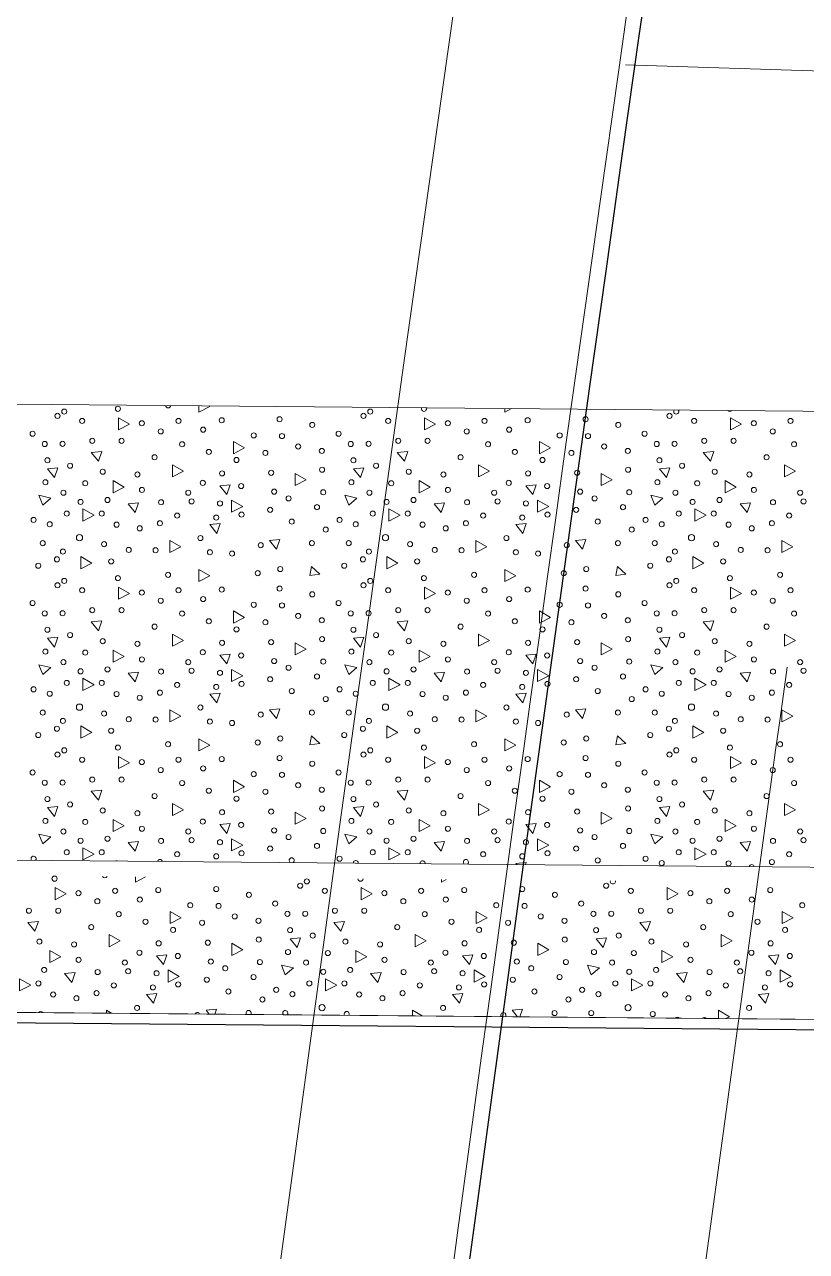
# Model space of a CAD drawing. Extents: x 2536801 to 2538856, y 7112140 to 7131569.
# Drawn here: x 2538289.5 to 2538339.6, y 7129276.6 to 7129355.2 of the extents above; entities that cross this region are included whole.
import ezdxf

# ---------------------------------------------------------------- set-up
doc = ezdxf.new("R2010")
doc.units = 0
doc.header["$LTSCALE"] = 100
doc.header["$MEASUREMENT"] = 0
for name, color, linetype, lineweight in [('D_BOC_XST', 4, 'Continuous', 13), ('D_CTB_1', 2, 'Continuous', 0), ('D_EOS_ML', 7, 'Continuous', 30), ('D_EOT_ML', 7, 'Continuous', 13), ('D_FOC_XST', 4, 'Continuous', 30), ('D_RIPRAP_1', 7, 'Continuous', 0)]:
    doc.layers.add(name, color=color, linetype=linetype, lineweight=lineweight)

msp = doc.modelspace()

# ---------------------------------------------------------------- linework, layer by layer
at = {"layer": 'D_BOC_XST', "lineweight": 0}
msp.add_line((2538281.555, 7129291.999), (2538413.882, 7129290.834), dxfattribs=at)
at = {"layer": 'D_BOC_XST', "lineweight": 0, "flags": 128}
msp.add_lwpolyline([(2538281.555, 7129291.999), (2538413.882, 7129290.834)], dxfattribs=at)
at = {"layer": 'D_CTB_1', "linetype": 'Continuous', "lineweight": 0, "ltscale": 0.025}
msp.add_line((2538357.997, 7129351.697), (2538328.012, 7129352.653), dxfattribs=at)
at = {"layer": 'D_CTB_1', "linetype": 'Continuous', "lineweight": 0, "ltscale": 0.025, "extrusion": (0, 0, -1)}
for radius, start, end in [(11516, 6.670132, 11.5299872), (11484, 1.8249254, 8.0891807), (11500, 6.7789796, 7.8867812)]:
    msp.add_arc((-2549729.581, 7127736.073), radius, start, end, dxfattribs=at)
at = {"layer": 'D_EOS_ML', "extrusion": (0, 0, -1)}
for radius, start, end in [(11515, 1.8249254, 11.5299872), (11485, 1.8249254, 10.3229376), (11597, 2.4104599, 9.790869)]:
    msp.add_arc((-2549729.581, 7127736.073), radius, start, end, dxfattribs=at)
at = {"layer": 'D_EOT_ML', "extrusion": (0, 0, -1)}
for radius, start, end in [(11527, 1.8249254, 11.5299872), (11473, 1.8249254, 10.3226488), (11587, 2.5612782, 9.6484591)]:
    msp.add_arc((-2549729.581, 7127736.073), radius, start, end, dxfattribs=at)
at = {"layer": 'D_FOC_XST'}
msp.add_line((2538280.78, 7129291.338), (2538413.876, 7129290.167), dxfattribs=at)
at = {"layer": 'D_RIPRAP_1', "color": 7, "linetype": 'Continuous', "lineweight": 0}
for p, q in [((2538307.789, 7129319.934), (2538307.897, 7129320.518)), ((2538307.897, 7129320.518), (2538308.415, 7129320.022)), ((2538327.391, 7129319.934), (2538327.499, 7129320.518)), ((2538327.499, 7129320.518), (2538328.017, 7129320.022)), ((2538308.415, 7129320.022), (2538307.789, 7129319.934)), ((2538328.017, 7129320.022), (2538327.391, 7129319.934)), ((2538307.789, 7129309.078), (2538307.897, 7129309.662)), ((2538307.897, 7129309.662), (2538308.415, 7129309.166)), ((2538327.391, 7129309.078), (2538327.499, 7129309.662)), ((2538327.499, 7129309.662), (2538328.017, 7129309.166)), ((2538308.415, 7129309.166), (2538307.789, 7129309.078)), ((2538328.017, 7129309.166), (2538327.391, 7129309.078))]:
    msp.add_line(p, q, dxfattribs=at)
at = {"layer": 'D_RIPRAP_1', "color": 7, "linetype": 'Continuous', "lineweight": 0, "flags": 128}
msp.add_lwpolyline([(2538243.087, 7129331.313, 0.416375), (2538271.828, 7129301.845), (2538407.811, 7129300.648, 0.343548), (2538436.121, 7129322.306), (2538438.029, 7129329.597)], format="xyb", close=True, dxfattribs=at)
for points in [[(2538301.325, 7129330.8), (2538301.377, 7129330.77), (2538300.665, 7129330.402), (2538300.665, 7129330.806)], [(2538320.707, 7129330.63), (2538320.267, 7129330.402), (2538320.267, 7129330.634)], [(2538321.038, 7129301.412), (2538320.981, 7129301.482), (2538321.649, 7129301.546), (2538321.601, 7129301.407)], [(2538297.253, 7129300.621), (2538296.606, 7129300.287), (2538296.606, 7129300.627)], [(2538316.526, 7129300.452), (2538316.208, 7129300.287), (2538316.208, 7129300.454)], [(2538301.333, 7129291.824), (2538301.14, 7129292.065), (2538301.808, 7129292.129), (2538301.702, 7129291.821)], [(2538321.075, 7129291.651), (2538320.742, 7129292.065), (2538321.41, 7129292.129), (2538321.244, 7129291.649)], [(2538294.75, 7129291.882), (2538294.75, 7129292.065), (2538295.072, 7129291.88)], [(2538314.352, 7129291.71), (2538314.352, 7129292.065), (2538314.978, 7129291.704)], [(2538333.954, 7129291.537), (2538333.954, 7129292.065), (2538334.666, 7129291.655), (2538334.43, 7129291.533)]]:
    msp.add_lwpolyline(points, dxfattribs=at)
for points in [[(2538295.521, 7129329.268), (2538295.521, 7129330.046), (2538296.233, 7129329.636)], [(2538315.123, 7129329.268), (2538315.123, 7129330.046), (2538315.835, 7129329.636)], [(2538334.725, 7129329.268), (2538334.725, 7129330.046), (2538335.437, 7129329.636)], [(2538302.893, 7129327.74), (2538302.893, 7129328.518), (2538303.605, 7129328.108)], [(2538322.495, 7129327.74), (2538322.495, 7129328.518), (2538323.207, 7129328.108)], [(2538293.783, 7129327.814), (2538294.451, 7129327.878), (2538294.235, 7129327.252)], [(2538313.385, 7129327.814), (2538314.053, 7129327.878), (2538313.837, 7129327.252)], [(2538332.987, 7129327.814), (2538333.655, 7129327.878), (2538333.439, 7129327.252)], [(2538290.981, 7129326.766), (2538291.649, 7129326.83), (2538291.433, 7129326.204)], [(2538298.981, 7129326.258), (2538298.981, 7129327.036), (2538299.693, 7129326.626)], [(2538310.583, 7129326.766), (2538311.251, 7129326.83), (2538311.035, 7129326.204)], [(2538318.583, 7129326.258), (2538318.583, 7129327.036), (2538319.295, 7129326.626)], [(2538330.185, 7129326.766), (2538330.853, 7129326.83), (2538330.637, 7129326.204)], [(2538338.185, 7129326.258), (2538338.185, 7129327.036), (2538338.897, 7129326.626)], [(2538295.183, 7129325.236), (2538295.183, 7129326.014), (2538295.895, 7129325.604)], [(2538306.837, 7129325.698), (2538306.837, 7129326.476), (2538307.549, 7129326.066)], [(2538314.785, 7129325.236), (2538314.785, 7129326.014), (2538315.497, 7129325.604)], [(2538326.439, 7129325.698), (2538326.439, 7129326.476), (2538327.151, 7129326.066)], [(2538334.387, 7129325.236), (2538334.387, 7129326.014), (2538335.099, 7129325.604)], [(2538302.019, 7129325.682), (2538302.687, 7129325.746), (2538302.471, 7129325.12)], [(2538321.621, 7129325.682), (2538322.289, 7129325.746), (2538322.073, 7129325.12)], [(2538290.669, 7129324.446), (2538290.431, 7129325.072), (2538291.187, 7129324.898)], [(2538296.135, 7129324.532), (2538296.803, 7129324.596), (2538296.587, 7129323.97)], [(2538302.769, 7129323.99), (2538302.769, 7129324.768), (2538303.481, 7129324.358)], [(2538310.271, 7129324.446), (2538310.033, 7129325.072), (2538310.789, 7129324.898)], [(2538315.737, 7129324.532), (2538316.405, 7129324.596), (2538316.189, 7129323.97)], [(2538322.371, 7129323.99), (2538322.371, 7129324.768), (2538323.083, 7129324.358)], [(2538329.873, 7129324.446), (2538329.635, 7129325.072), (2538330.391, 7129324.898)], [(2538335.339, 7129324.532), (2538336.007, 7129324.596), (2538335.791, 7129323.97)], [(2538293.247, 7129323.422), (2538293.247, 7129324.2), (2538293.959, 7129323.79)], [(2538312.849, 7129323.422), (2538312.849, 7129324.2), (2538313.561, 7129323.79)], [(2538332.451, 7129323.422), (2538332.451, 7129324.2), (2538333.163, 7129323.79)], [(2538301.379, 7129323.194), (2538302.047, 7129323.258), (2538301.831, 7129322.632)], [(2538320.981, 7129323.194), (2538321.649, 7129323.258), (2538321.433, 7129322.632)], [(2538298.809, 7129321.402), (2538298.809, 7129322.18), (2538299.521, 7129321.77)], [(2538305.199, 7129322.18), (2538305.867, 7129322.244), (2538305.651, 7129321.618)], [(2538318.411, 7129321.402), (2538318.411, 7129322.18), (2538319.123, 7129321.77)], [(2538324.801, 7129322.18), (2538325.469, 7129322.244), (2538325.253, 7129321.618)], [(2538338.013, 7129321.402), (2538338.013, 7129322.18), (2538338.725, 7129321.77)], [(2538293.111, 7129320.366), (2538293.111, 7129321.144), (2538293.823, 7129320.734)], [(2538312.713, 7129320.366), (2538312.713, 7129321.144), (2538313.425, 7129320.734)], [(2538332.315, 7129320.366), (2538332.315, 7129321.144), (2538333.027, 7129320.734)], [(2538300.665, 7129319.546), (2538300.665, 7129320.324), (2538301.377, 7129319.914)], [(2538320.267, 7129319.546), (2538320.267, 7129320.324), (2538320.979, 7129319.914)], [(2538295.521, 7129318.412), (2538295.521, 7129319.19), (2538296.233, 7129318.78)], [(2538315.123, 7129318.412), (2538315.123, 7129319.19), (2538315.835, 7129318.78)], [(2538334.725, 7129318.412), (2538334.725, 7129319.19), (2538335.437, 7129318.78)], [(2538302.893, 7129316.884), (2538302.893, 7129317.662), (2538303.605, 7129317.252)], [(2538322.495, 7129316.884), (2538322.495, 7129317.662), (2538323.207, 7129317.252)], [(2538293.783, 7129316.958), (2538294.451, 7129317.022), (2538294.235, 7129316.396)], [(2538313.385, 7129316.958), (2538314.053, 7129317.022), (2538313.837, 7129316.396)], [(2538332.987, 7129316.958), (2538333.655, 7129317.022), (2538333.439, 7129316.396)], [(2538290.981, 7129315.91), (2538291.649, 7129315.974), (2538291.433, 7129315.348)], [(2538298.981, 7129315.402), (2538298.981, 7129316.18), (2538299.693, 7129315.77)], [(2538310.583, 7129315.91), (2538311.251, 7129315.974), (2538311.035, 7129315.348)], [(2538318.583, 7129315.402), (2538318.583, 7129316.18), (2538319.295, 7129315.77)], [(2538330.185, 7129315.91), (2538330.853, 7129315.974), (2538330.637, 7129315.348)], [(2538338.185, 7129315.402), (2538338.185, 7129316.18), (2538338.897, 7129315.77)], [(2538295.183, 7129314.38), (2538295.183, 7129315.158), (2538295.895, 7129314.748)], [(2538306.837, 7129314.842), (2538306.837, 7129315.62), (2538307.549, 7129315.21)], [(2538314.785, 7129314.38), (2538314.785, 7129315.158), (2538315.497, 7129314.748)], [(2538326.439, 7129314.842), (2538326.439, 7129315.62), (2538327.151, 7129315.21)], [(2538334.387, 7129314.38), (2538334.387, 7129315.158), (2538335.099, 7129314.748)], [(2538290.669, 7129313.59), (2538290.431, 7129314.216), (2538291.187, 7129314.042)], [(2538302.019, 7129314.826), (2538302.687, 7129314.89), (2538302.471, 7129314.264)], [(2538310.271, 7129313.59), (2538310.033, 7129314.216), (2538310.789, 7129314.042)], [(2538321.621, 7129314.826), (2538322.289, 7129314.89), (2538322.073, 7129314.264)], [(2538329.873, 7129313.59), (2538329.635, 7129314.216), (2538330.391, 7129314.042)], [(2538293.247, 7129312.566), (2538293.247, 7129313.344), (2538293.959, 7129312.934)], [(2538296.135, 7129313.676), (2538296.803, 7129313.74), (2538296.587, 7129313.114)], [(2538302.769, 7129313.134), (2538302.769, 7129313.912), (2538303.481, 7129313.502)], [(2538312.849, 7129312.566), (2538312.849, 7129313.344), (2538313.561, 7129312.934)], [(2538315.737, 7129313.676), (2538316.405, 7129313.74), (2538316.189, 7129313.114)], [(2538322.371, 7129313.134), (2538322.371, 7129313.912), (2538323.083, 7129313.502)], [(2538332.451, 7129312.566), (2538332.451, 7129313.344), (2538333.163, 7129312.934)], [(2538335.339, 7129313.676), (2538336.007, 7129313.74), (2538335.791, 7129313.114)], [(2538301.379, 7129312.338), (2538302.047, 7129312.402), (2538301.831, 7129311.776)], [(2538320.981, 7129312.338), (2538321.649, 7129312.402), (2538321.433, 7129311.776)], [(2538298.809, 7129310.546), (2538298.809, 7129311.324), (2538299.521, 7129310.914)], [(2538305.199, 7129311.324), (2538305.867, 7129311.388), (2538305.651, 7129310.762)], [(2538318.411, 7129310.546), (2538318.411, 7129311.324), (2538319.123, 7129310.914)], [(2538324.801, 7129311.324), (2538325.469, 7129311.388), (2538325.253, 7129310.762)], [(2538338.013, 7129310.546), (2538338.013, 7129311.324), (2538338.725, 7129310.914)], [(2538293.111, 7129309.51), (2538293.111, 7129310.288), (2538293.823, 7129309.878)], [(2538312.713, 7129309.51), (2538312.713, 7129310.288), (2538313.425, 7129309.878)], [(2538332.315, 7129309.51), (2538332.315, 7129310.288), (2538333.027, 7129309.878)], [(2538300.665, 7129308.69), (2538300.665, 7129309.468), (2538301.377, 7129309.058)], [(2538320.267, 7129308.69), (2538320.267, 7129309.468), (2538320.979, 7129309.058)], [(2538295.521, 7129307.556), (2538295.521, 7129308.334), (2538296.233, 7129307.924)], [(2538315.123, 7129307.556), (2538315.123, 7129308.334), (2538315.835, 7129307.924)], [(2538334.725, 7129307.556), (2538334.725, 7129308.334), (2538335.437, 7129307.924)], [(2538302.893, 7129306.028), (2538302.893, 7129306.806), (2538303.605, 7129306.396)], [(2538322.495, 7129306.028), (2538322.495, 7129306.806), (2538323.207, 7129306.396)], [(2538293.783, 7129306.102), (2538294.451, 7129306.166), (2538294.235, 7129305.54)], [(2538313.385, 7129306.102), (2538314.053, 7129306.166), (2538313.837, 7129305.54)], [(2538332.987, 7129306.102), (2538333.655, 7129306.166), (2538333.439, 7129305.54)], [(2538290.981, 7129305.054), (2538291.649, 7129305.118), (2538291.433, 7129304.492)], [(2538298.981, 7129304.546), (2538298.981, 7129305.324), (2538299.693, 7129304.914)], [(2538306.837, 7129303.986), (2538306.837, 7129304.764), (2538307.549, 7129304.354)], [(2538310.583, 7129305.054), (2538311.251, 7129305.118), (2538311.035, 7129304.492)], [(2538318.583, 7129304.546), (2538318.583, 7129305.324), (2538319.295, 7129304.914)], [(2538326.439, 7129303.986), (2538326.439, 7129304.764), (2538327.151, 7129304.354)], [(2538330.185, 7129305.054), (2538330.853, 7129305.118), (2538330.637, 7129304.492)], [(2538338.185, 7129304.546), (2538338.185, 7129305.324), (2538338.897, 7129304.914)], [(2538295.183, 7129303.524), (2538295.183, 7129304.302), (2538295.895, 7129303.892)], [(2538302.019, 7129303.97), (2538302.687, 7129304.034), (2538302.471, 7129303.408)], [(2538314.785, 7129303.524), (2538314.785, 7129304.302), (2538315.497, 7129303.892)], [(2538321.621, 7129303.97), (2538322.289, 7129304.034), (2538322.073, 7129303.408)], [(2538334.387, 7129303.524), (2538334.387, 7129304.302), (2538335.099, 7129303.892)], [(2538290.669, 7129302.734), (2538290.431, 7129303.36), (2538291.187, 7129303.186)], [(2538310.271, 7129302.734), (2538310.033, 7129303.36), (2538310.789, 7129303.186)], [(2538329.873, 7129302.734), (2538329.635, 7129303.36), (2538330.391, 7129303.186)], [(2538293.247, 7129301.71), (2538293.247, 7129302.488), (2538293.959, 7129302.078)], [(2538296.135, 7129302.82), (2538296.803, 7129302.884), (2538296.587, 7129302.258)], [(2538302.769, 7129302.278), (2538302.769, 7129303.056), (2538303.481, 7129302.646)], [(2538312.849, 7129301.71), (2538312.849, 7129302.488), (2538313.561, 7129302.078)], [(2538315.737, 7129302.82), (2538316.405, 7129302.884), (2538316.189, 7129302.258)], [(2538322.371, 7129302.278), (2538322.371, 7129303.056), (2538323.083, 7129302.646)], [(2538332.451, 7129301.71), (2538332.451, 7129302.488), (2538333.163, 7129302.078)], [(2538335.339, 7129302.82), (2538336.007, 7129302.884), (2538335.791, 7129302.258)], [(2538291.462, 7129299.153), (2538291.462, 7129299.931), (2538292.174, 7129299.521)], [(2538311.064, 7129299.153), (2538311.064, 7129299.931), (2538311.776, 7129299.521)], [(2538330.666, 7129299.153), (2538330.666, 7129299.931), (2538331.378, 7129299.521)], [(2538298.834, 7129297.625), (2538298.834, 7129298.403), (2538299.546, 7129297.993)], [(2538318.436, 7129297.625), (2538318.436, 7129298.403), (2538319.148, 7129297.993)], [(2538338.038, 7129297.625), (2538338.038, 7129298.403), (2538338.75, 7129297.993)], [(2538289.724, 7129297.699), (2538290.392, 7129297.763), (2538290.176, 7129297.137)], [(2538309.326, 7129297.699), (2538309.994, 7129297.763), (2538309.778, 7129297.137)], [(2538328.928, 7129297.699), (2538329.596, 7129297.763), (2538329.38, 7129297.137)], [(2538294.922, 7129296.143), (2538294.922, 7129296.921), (2538295.634, 7129296.511)], [(2538314.524, 7129296.143), (2538314.524, 7129296.921), (2538315.236, 7129296.511)], [(2538334.126, 7129296.143), (2538334.126, 7129296.921), (2538334.838, 7129296.511)], [(2538302.778, 7129295.583), (2538302.778, 7129296.361), (2538303.49, 7129295.951)], [(2538306.524, 7129296.651), (2538307.192, 7129296.715), (2538306.976, 7129296.089)], [(2538322.38, 7129295.583), (2538322.38, 7129296.361), (2538323.092, 7129295.951)], [(2538326.126, 7129296.651), (2538326.794, 7129296.715), (2538326.578, 7129296.089)], [(2538291.124, 7129295.121), (2538291.124, 7129295.899), (2538291.836, 7129295.489)], [(2538297.96, 7129295.567), (2538298.628, 7129295.631), (2538298.412, 7129295.005)], [(2538310.726, 7129295.121), (2538310.726, 7129295.899), (2538311.438, 7129295.489)], [(2538317.562, 7129295.567), (2538318.23, 7129295.631), (2538318.014, 7129295.005)], [(2538330.328, 7129295.121), (2538330.328, 7129295.899), (2538331.04, 7129295.489)], [(2538337.164, 7129295.567), (2538337.832, 7129295.631), (2538337.616, 7129295.005)], [(2538292.076, 7129294.417), (2538292.744, 7129294.481), (2538292.528, 7129293.855)], [(2538298.71, 7129293.875), (2538298.71, 7129294.653), (2538299.422, 7129294.243)], [(2538306.212, 7129294.331), (2538305.974, 7129294.957), (2538306.73, 7129294.783)], [(2538311.678, 7129294.417), (2538312.346, 7129294.481), (2538312.13, 7129293.855)], [(2538318.312, 7129293.875), (2538318.312, 7129294.653), (2538319.024, 7129294.243)], [(2538325.814, 7129294.331), (2538325.576, 7129294.957), (2538326.332, 7129294.783)], [(2538331.28, 7129294.417), (2538331.948, 7129294.481), (2538331.732, 7129293.855)], [(2538337.914, 7129293.875), (2538337.914, 7129294.653), (2538338.626, 7129294.243)], [(2538289.188, 7129293.307), (2538289.188, 7129294.085), (2538289.9, 7129293.675)], [(2538308.79, 7129293.307), (2538308.79, 7129294.085), (2538309.502, 7129293.675)], [(2538328.392, 7129293.307), (2538328.392, 7129294.085), (2538329.104, 7129293.675)], [(2538297.32, 7129293.079), (2538297.988, 7129293.143), (2538297.772, 7129292.517)], [(2538316.922, 7129293.079), (2538317.59, 7129293.143), (2538317.374, 7129292.517)], [(2538336.524, 7129293.079), (2538337.192, 7129293.143), (2538336.976, 7129292.517)]]:
    msp.add_lwpolyline(points, close=True, dxfattribs=at)
at = {"layer": 'D_RIPRAP_1', "color": 7, "linetype": 'Continuous', "lineweight": 0}
for centre, radius in [((2538295.487, 7129330.618), 0.163), ((2538291.619, 7129330.164), 0.163), ((2538292.049, 7129330.44), 0.163), ((2538293.199, 7129329.84), 0.163), ((2538297.019, 7129329.69), 0.163), ((2538299.371, 7129329.84), 0.163), ((2538302.135, 7129329.884), 0.163), ((2538305.847, 7129329.948), 0.163), ((2538311.221, 7129330.164), 0.163), ((2538311.651, 7129330.44), 0.163), ((2538312.801, 7129329.84), 0.163), ((2538316.621, 7129329.69), 0.163), ((2538318.973, 7129329.84), 0.163), ((2538321.737, 7129329.884), 0.163), ((2538325.449, 7129329.948), 0.163), ((2538330.823, 7129330.164), 0.163), ((2538332.403, 7129329.84), 0.163), ((2538336.223, 7129329.69), 0.163), ((2538338.575, 7129329.84), 0.163), ((2538290.021, 7129329.02), 0.163), ((2538298.229, 7129329.172), 0.163), ((2538300.949, 7129329.28), 0.163), ((2538304.185, 7129328.912), 0.163), ((2538307.939, 7129329.582), 0.163), ((2538309.623, 7129329.02), 0.163), ((2538317.831, 7129329.172), 0.163), ((2538320.551, 7129329.28), 0.163), ((2538323.787, 7129328.912), 0.163), ((2538327.541, 7129329.582), 0.163), ((2538329.225, 7129329.02), 0.163), ((2538337.433, 7129329.172), 0.163), ((2538290.799, 7129328.362), 0.163), ((2538291.947, 7129328.372), 0.163), ((2538293.847, 7129328.566), 0.163), ((2538295.725, 7129328.566), 0.163), ((2538299.601, 7129328.344), 0.163), ((2538305.999, 7129328.87), 0.163), ((2538307.033, 7129328.2), 0.163), ((2538310.401, 7129328.362), 0.163), ((2538311.549, 7129328.372), 0.163), ((2538313.449, 7129328.566), 0.163), ((2538315.327, 7129328.566), 0.163), ((2538319.203, 7129328.344), 0.163), ((2538325.601, 7129328.87), 0.163), ((2538326.635, 7129328.2), 0.163), ((2538330.003, 7129328.362), 0.163), ((2538331.151, 7129328.372), 0.163), ((2538333.051, 7129328.566), 0.163), ((2538334.929, 7129328.566), 0.163), ((2538338.805, 7129328.344), 0.163), ((2538297.839, 7129327.51), 0.163), ((2538301.313, 7129327.854), 0.163), ((2538303.083, 7129327.336), 0.163), ((2538304.939, 7129327.79), 0.163), ((2538308.553, 7129327.918), 0.163), ((2538317.441, 7129327.51), 0.163), ((2538320.915, 7129327.854), 0.163), ((2538322.685, 7129327.336), 0.163), ((2538324.541, 7129327.79), 0.163), ((2538328.155, 7129327.918), 0.163), ((2538337.043, 7129327.51), 0.163), ((2538290.971, 7129327.316), 0.163), ((2538292.423, 7129326.97), 0.163), ((2538294.515, 7129326.582), 0.163), ((2538308.565, 7129326.71), 0.163), ((2538310.573, 7129327.316), 0.163), ((2538312.025, 7129326.97), 0.163), ((2538314.117, 7129326.582), 0.163), ((2538328.167, 7129326.71), 0.163), ((2538330.175, 7129327.316), 0.163), ((2538331.627, 7129326.97), 0.163), ((2538333.719, 7129326.582), 0.163), ((2538290.841, 7129325.912), 0.163), ((2538293.393, 7129325.848), 0.163), ((2538296.739, 7129326.408), 0.163), ((2538300.925, 7129325.87), 0.163), ((2538302.157, 7129326.474), 0.163), ((2538305.307, 7129326.516), 0.163), ((2538310.443, 7129325.912), 0.163), ((2538312.995, 7129325.848), 0.163), ((2538316.341, 7129326.408), 0.163), ((2538320.527, 7129325.87), 0.163), ((2538321.759, 7129326.474), 0.163), ((2538324.909, 7129326.516), 0.163), ((2538330.045, 7129325.912), 0.163), ((2538332.597, 7129325.848), 0.163), ((2538335.943, 7129326.408), 0.163), ((2538291.997, 7129325.236), 0.163), ((2538297.025, 7129325.414), 0.163), ((2538299.991, 7129325.236), 0.163), ((2538303.385, 7129325.662), 0.163), ((2538305.499, 7129325.306), 0.163), ((2538308.643, 7129325.27), 0.163), ((2538311.599, 7129325.236), 0.163), ((2538316.627, 7129325.414), 0.163), ((2538319.593, 7129325.236), 0.163), ((2538322.987, 7129325.662), 0.163), ((2538325.101, 7129325.306), 0.163), ((2538328.245, 7129325.27), 0.163), ((2538331.201, 7129325.236), 0.163), ((2538336.229, 7129325.414), 0.163), ((2538339.195, 7129325.236), 0.163), ((2538293.097, 7129324.648), 0.163), ((2538294.821, 7129324.772), 0.163), ((2538298.249, 7129324.63), 0.163), ((2538300.205, 7129324.684), 0.163), ((2538302.027, 7129324.552), 0.163), ((2538306.421, 7129324.878), 0.163), ((2538308.241, 7129324.314), 0.163), ((2538312.699, 7129324.648), 0.163), ((2538314.423, 7129324.772), 0.163), ((2538317.851, 7129324.63), 0.163), ((2538319.807, 7129324.684), 0.163), ((2538321.629, 7129324.552), 0.163), ((2538326.023, 7129324.878), 0.163), ((2538327.843, 7129324.314), 0.163), ((2538332.301, 7129324.648), 0.163), ((2538334.025, 7129324.772), 0.163), ((2538337.453, 7129324.63), 0.163), ((2538339.409, 7129324.684), 0.163), ((2538290.085, 7129323.494), 0.163), ((2538292.207, 7129323.904), 0.163), ((2538294.451, 7129323.904), 0.163), ((2538299.285, 7129323.776), 0.163), ((2538301.791, 7129323.646), 0.163), ((2538303.407, 7129323.84), 0.163), ((2538305.241, 7129324.142), 0.163), ((2538309.687, 7129323.494), 0.163), ((2538311.809, 7129323.904), 0.163), ((2538314.053, 7129323.904), 0.163), ((2538318.887, 7129323.776), 0.163), ((2538321.393, 7129323.646), 0.163), ((2538323.009, 7129323.84), 0.163), ((2538324.843, 7129324.142), 0.163), ((2538329.289, 7129323.494), 0.163), ((2538331.411, 7129323.904), 0.163), ((2538333.655, 7129323.904), 0.163), ((2538338.489, 7129323.776), 0.163), ((2538291.121, 7129323.214), 0.163), ((2538295.401, 7129323.192), 0.163), ((2538296.889, 7129322.956), 0.163), ((2538298.179, 7129323.28), 0.163), ((2538306.623, 7129323.386), 0.163), ((2538308.803, 7129322.872), 0.163), ((2538310.723, 7129323.214), 0.163), ((2538315.003, 7129323.192), 0.163), ((2538316.491, 7129322.956), 0.163), ((2538317.781, 7129323.28), 0.163), ((2538326.225, 7129323.386), 0.163), ((2538328.405, 7129322.872), 0.163), ((2538330.325, 7129323.214), 0.163), ((2538334.605, 7129323.192), 0.163), ((2538336.093, 7129322.956), 0.163), ((2538337.383, 7129323.28), 0.163), ((2538290.669, 7129322.006), 0.163), ((2538293.027, 7129322.352), 0.199), ((2538294.603, 7129321.942), 0.163), ((2538300.775, 7129322.33), 0.163), ((2538304.637, 7129321.876), 0.163), ((2538307.917, 7129322.006), 0.163), ((2538310.271, 7129322.006), 0.163), ((2538312.629, 7129322.352), 0.199), ((2538314.205, 7129321.942), 0.163), ((2538320.377, 7129322.33), 0.163), ((2538324.239, 7129321.876), 0.163), ((2538327.519, 7129322.006), 0.163), ((2538329.873, 7129322.006), 0.163), ((2538332.231, 7129322.352), 0.199), ((2538333.807, 7129321.942), 0.163), ((2538291.969, 7129321.466), 0.163), ((2538296.179, 7129321.574), 0.163), ((2538297.905, 7129321.552), 0.163), ((2538301.379, 7129321.424), 0.163), ((2538302.803, 7129321.336), 0.163), ((2538311.571, 7129321.466), 0.163), ((2538315.781, 7129321.574), 0.163), ((2538317.507, 7129321.552), 0.163), ((2538320.981, 7129321.424), 0.163), ((2538322.405, 7129321.336), 0.163), ((2538331.173, 7129321.466), 0.163), ((2538335.383, 7129321.574), 0.163), ((2538337.109, 7129321.552), 0.163), ((2538290.387, 7129320.56), 0.163), ((2538291.581, 7129320.97), 0.163), ((2538295.055, 7129320.84), 0.163), ((2538305.889, 7129320.344), 0.163), ((2538309.989, 7129320.56), 0.163), ((2538311.183, 7129320.97), 0.163), ((2538314.657, 7129320.84), 0.163), ((2538325.491, 7129320.344), 0.163), ((2538329.591, 7129320.56), 0.163), ((2538330.785, 7129320.97), 0.163), ((2538334.259, 7129320.84), 0.163), ((2538292.049, 7129319.584), 0.163), ((2538295.487, 7129319.762), 0.163), ((2538298.703, 7129319.976), 0.163), ((2538304.443, 7129320.084), 0.163), ((2538311.651, 7129319.584), 0.163), ((2538315.089, 7129319.762), 0.163), ((2538318.305, 7129319.976), 0.163), ((2538324.045, 7129320.084), 0.163), ((2538331.253, 7129319.584), 0.163), ((2538334.691, 7129319.762), 0.163), ((2538337.907, 7129319.976), 0.163), ((2538291.619, 7129319.308), 0.163), ((2538293.199, 7129318.984), 0.163), ((2538297.019, 7129318.834), 0.163), ((2538299.371, 7129318.984), 0.163), ((2538302.135, 7129319.028), 0.163), ((2538305.847, 7129319.092), 0.163), ((2538307.939, 7129318.726), 0.163), ((2538311.221, 7129319.308), 0.163), ((2538312.801, 7129318.984), 0.163), ((2538316.621, 7129318.834), 0.163), ((2538318.973, 7129318.984), 0.163), ((2538321.737, 7129319.028), 0.163), ((2538325.449, 7129319.092), 0.163), ((2538327.541, 7129318.726), 0.163), ((2538330.823, 7129319.308), 0.163), ((2538332.403, 7129318.984), 0.163), ((2538336.223, 7129318.834), 0.163), ((2538338.575, 7129318.984), 0.163), ((2538290.021, 7129318.164), 0.163), ((2538298.229, 7129318.316), 0.163), ((2538300.949, 7129318.424), 0.163), ((2538304.185, 7129318.056), 0.163), ((2538305.999, 7129318.014), 0.163), ((2538309.623, 7129318.164), 0.163), ((2538317.831, 7129318.316), 0.163), ((2538320.551, 7129318.424), 0.163), ((2538323.787, 7129318.056), 0.163), ((2538325.601, 7129318.014), 0.163), ((2538329.225, 7129318.164), 0.163), ((2538337.433, 7129318.316), 0.163), ((2538290.799, 7129317.506), 0.163), ((2538291.947, 7129317.516), 0.163), ((2538293.847, 7129317.71), 0.163), ((2538295.725, 7129317.71), 0.163), ((2538299.601, 7129317.488), 0.163), ((2538307.033, 7129317.344), 0.163), ((2538310.401, 7129317.506), 0.163), ((2538311.549, 7129317.516), 0.163), ((2538313.449, 7129317.71), 0.163), ((2538315.327, 7129317.71), 0.163), ((2538319.203, 7129317.488), 0.163), ((2538326.635, 7129317.344), 0.163), ((2538330.003, 7129317.506), 0.163), ((2538331.151, 7129317.516), 0.163), ((2538333.051, 7129317.71), 0.163), ((2538334.929, 7129317.71), 0.163), ((2538338.805, 7129317.488), 0.163), ((2538290.971, 7129316.46), 0.163), ((2538297.839, 7129316.654), 0.163), ((2538301.313, 7129316.998), 0.163), ((2538303.083, 7129316.48), 0.163), ((2538304.939, 7129316.934), 0.163), ((2538308.553, 7129317.062), 0.163), ((2538310.573, 7129316.46), 0.163), ((2538317.441, 7129316.654), 0.163), ((2538320.915, 7129316.998), 0.163), ((2538322.685, 7129316.48), 0.163), ((2538324.541, 7129316.934), 0.163), ((2538328.155, 7129317.062), 0.163), ((2538330.175, 7129316.46), 0.163), ((2538337.043, 7129316.654), 0.163), ((2538292.423, 7129316.114), 0.163), ((2538294.515, 7129315.726), 0.163), ((2538296.739, 7129315.552), 0.163), ((2538302.157, 7129315.618), 0.163), ((2538305.307, 7129315.66), 0.163), ((2538308.565, 7129315.854), 0.163), ((2538312.025, 7129316.114), 0.163), ((2538314.117, 7129315.726), 0.163), ((2538316.341, 7129315.552), 0.163), ((2538321.759, 7129315.618), 0.163), ((2538324.909, 7129315.66), 0.163), ((2538328.167, 7129315.854), 0.163), ((2538331.627, 7129316.114), 0.163), ((2538333.719, 7129315.726), 0.163), ((2538335.943, 7129315.552), 0.163), ((2538290.841, 7129315.056), 0.163), ((2538293.393, 7129314.992), 0.163), ((2538300.925, 7129315.014), 0.163), ((2538303.385, 7129314.806), 0.163), ((2538310.443, 7129315.056), 0.163), ((2538312.995, 7129314.992), 0.163), ((2538320.527, 7129315.014), 0.163), ((2538322.987, 7129314.806), 0.163), ((2538330.045, 7129315.056), 0.163), ((2538332.597, 7129314.992), 0.163), ((2538291.997, 7129314.38), 0.163), ((2538297.025, 7129314.558), 0.163), ((2538299.991, 7129314.38), 0.163), ((2538305.499, 7129314.45), 0.163), ((2538306.421, 7129314.022), 0.163), ((2538308.643, 7129314.414), 0.163), ((2538311.599, 7129314.38), 0.163), ((2538316.627, 7129314.558), 0.163), ((2538319.593, 7129314.38), 0.163), ((2538325.101, 7129314.45), 0.163), ((2538326.023, 7129314.022), 0.163), ((2538328.245, 7129314.414), 0.163), ((2538331.201, 7129314.38), 0.163), ((2538336.229, 7129314.558), 0.163), ((2538339.195, 7129314.38), 0.163), ((2538293.097, 7129313.792), 0.163), ((2538294.821, 7129313.916), 0.163), ((2538298.249, 7129313.774), 0.163), ((2538300.205, 7129313.828), 0.163), ((2538302.027, 7129313.696), 0.163), ((2538305.241, 7129313.286), 0.163), ((2538308.241, 7129313.458), 0.163), ((2538312.699, 7129313.792), 0.163), ((2538314.423, 7129313.916), 0.163), ((2538317.851, 7129313.774), 0.163), ((2538319.807, 7129313.828), 0.163), ((2538321.629, 7129313.696), 0.163), ((2538324.843, 7129313.286), 0.163), ((2538327.843, 7129313.458), 0.163), ((2538332.301, 7129313.792), 0.163), ((2538334.025, 7129313.916), 0.163), ((2538337.453, 7129313.774), 0.163), ((2538339.409, 7129313.828), 0.163), ((2538290.085, 7129312.638), 0.163), ((2538292.207, 7129313.048), 0.163), ((2538294.451, 7129313.048), 0.163), ((2538298.179, 7129312.424), 0.163), ((2538299.285, 7129312.92), 0.163), ((2538301.791, 7129312.79), 0.163), ((2538303.407, 7129312.984), 0.163), ((2538306.623, 7129312.53), 0.163), ((2538309.687, 7129312.638), 0.163), ((2538311.809, 7129313.048), 0.163), ((2538314.053, 7129313.048), 0.163), ((2538317.781, 7129312.424), 0.163), ((2538318.887, 7129312.92), 0.163), ((2538321.393, 7129312.79), 0.163), ((2538323.009, 7129312.984), 0.163), ((2538326.225, 7129312.53), 0.163), ((2538329.289, 7129312.638), 0.163), ((2538331.411, 7129313.048), 0.163), ((2538333.655, 7129313.048), 0.163), ((2538337.383, 7129312.424), 0.163), ((2538338.489, 7129312.92), 0.163), ((2538291.121, 7129312.358), 0.163), ((2538295.401, 7129312.336), 0.163), ((2538296.889, 7129312.1), 0.163), ((2538308.803, 7129312.016), 0.163), ((2538310.723, 7129312.358), 0.163), ((2538315.003, 7129312.336), 0.163), ((2538316.491, 7129312.1), 0.163), ((2538328.405, 7129312.016), 0.163), ((2538330.325, 7129312.358), 0.163), ((2538334.605, 7129312.336), 0.163), ((2538336.093, 7129312.1), 0.163), ((2538290.669, 7129311.15), 0.163), ((2538293.027, 7129311.496), 0.199), ((2538294.603, 7129311.086), 0.163), ((2538300.775, 7129311.474), 0.163), ((2538304.637, 7129311.02), 0.163), ((2538307.917, 7129311.15), 0.163), ((2538310.271, 7129311.15), 0.163), ((2538312.629, 7129311.496), 0.199), ((2538314.205, 7129311.086), 0.163), ((2538320.377, 7129311.474), 0.163), ((2538324.239, 7129311.02), 0.163), ((2538327.519, 7129311.15), 0.163), ((2538329.873, 7129311.15), 0.163), ((2538332.231, 7129311.496), 0.199), ((2538333.807, 7129311.086), 0.163), ((2538291.581, 7129310.114), 0.163), ((2538291.969, 7129310.61), 0.163), ((2538296.179, 7129310.718), 0.163), ((2538297.905, 7129310.696), 0.163), ((2538301.379, 7129310.568), 0.163), ((2538302.803, 7129310.48), 0.163), ((2538311.183, 7129310.114), 0.163), ((2538311.571, 7129310.61), 0.163), ((2538315.781, 7129310.718), 0.163), ((2538317.507, 7129310.696), 0.163), ((2538320.981, 7129310.568), 0.163), ((2538322.405, 7129310.48), 0.163), ((2538330.785, 7129310.114), 0.163), ((2538331.173, 7129310.61), 0.163), ((2538335.383, 7129310.718), 0.163), ((2538337.109, 7129310.696), 0.163), ((2538290.387, 7129309.704), 0.163), ((2538295.055, 7129309.984), 0.163), ((2538305.889, 7129309.488), 0.163), ((2538309.989, 7129309.704), 0.163), ((2538314.657, 7129309.984), 0.163), ((2538325.491, 7129309.488), 0.163), ((2538329.591, 7129309.704), 0.163), ((2538334.259, 7129309.984), 0.163), ((2538291.619, 7129308.452), 0.163), ((2538292.049, 7129308.728), 0.163), ((2538295.487, 7129308.906), 0.163), ((2538298.703, 7129309.12), 0.163), ((2538304.443, 7129309.228), 0.163), ((2538311.221, 7129308.452), 0.163), ((2538311.651, 7129308.728), 0.163), ((2538315.089, 7129308.906), 0.163), ((2538318.305, 7129309.12), 0.163), ((2538324.045, 7129309.228), 0.163), ((2538330.823, 7129308.452), 0.163), ((2538331.253, 7129308.728), 0.163), ((2538334.691, 7129308.906), 0.163), ((2538337.907, 7129309.12), 0.163), ((2538293.199, 7129308.128), 0.163), ((2538297.019, 7129307.978), 0.163), ((2538299.371, 7129308.128), 0.163), ((2538302.135, 7129308.172), 0.163), ((2538305.847, 7129308.236), 0.163), ((2538307.939, 7129307.87), 0.163), ((2538312.801, 7129308.128), 0.163), ((2538316.621, 7129307.978), 0.163), ((2538318.973, 7129308.128), 0.163), ((2538321.737, 7129308.172), 0.163), ((2538325.449, 7129308.236), 0.163), ((2538327.541, 7129307.87), 0.163), ((2538332.403, 7129308.128), 0.163), ((2538336.223, 7129307.978), 0.163), ((2538338.575, 7129308.128), 0.163), ((2538290.021, 7129307.308), 0.163), ((2538298.229, 7129307.46), 0.163), ((2538300.949, 7129307.568), 0.163), ((2538304.185, 7129307.2), 0.163), ((2538305.999, 7129307.158), 0.163), ((2538309.623, 7129307.308), 0.163), ((2538317.831, 7129307.46), 0.163), ((2538320.551, 7129307.568), 0.163), ((2538323.787, 7129307.2), 0.163), ((2538325.601, 7129307.158), 0.163), ((2538329.225, 7129307.308), 0.163), ((2538337.433, 7129307.46), 0.163), ((2538290.799, 7129306.65), 0.163), ((2538291.947, 7129306.66), 0.163), ((2538293.847, 7129306.854), 0.163), ((2538295.725, 7129306.854), 0.163), ((2538299.601, 7129306.632), 0.163), ((2538301.313, 7129306.142), 0.163), ((2538307.033, 7129306.488), 0.163), ((2538308.553, 7129306.206), 0.163), ((2538310.401, 7129306.65), 0.163), ((2538311.549, 7129306.66), 0.163), ((2538313.449, 7129306.854), 0.163), ((2538315.327, 7129306.854), 0.163), ((2538319.203, 7129306.632), 0.163), ((2538320.915, 7129306.142), 0.163), ((2538326.635, 7129306.488), 0.163), ((2538328.155, 7129306.206), 0.163), ((2538330.003, 7129306.65), 0.163), ((2538331.151, 7129306.66), 0.163), ((2538333.051, 7129306.854), 0.163), ((2538334.929, 7129306.854), 0.163), ((2538338.805, 7129306.632), 0.163), ((2538290.971, 7129305.604), 0.163), ((2538297.839, 7129305.798), 0.163), ((2538303.083, 7129305.624), 0.163), ((2538304.939, 7129306.078), 0.163), ((2538310.573, 7129305.604), 0.163), ((2538317.441, 7129305.798), 0.163), ((2538322.685, 7129305.624), 0.163), ((2538324.541, 7129306.078), 0.163), ((2538330.175, 7129305.604), 0.163), ((2538337.043, 7129305.798), 0.163), ((2538292.423, 7129305.258), 0.163), ((2538294.515, 7129304.87), 0.163), ((2538296.739, 7129304.696), 0.163), ((2538302.157, 7129304.762), 0.163), ((2538305.307, 7129304.804), 0.163), ((2538308.565, 7129304.998), 0.163), ((2538312.025, 7129305.258), 0.163), ((2538314.117, 7129304.87), 0.163), ((2538316.341, 7129304.696), 0.163), ((2538321.759, 7129304.762), 0.163), ((2538324.909, 7129304.804), 0.163), ((2538328.167, 7129304.998), 0.163), ((2538331.627, 7129305.258), 0.163), ((2538333.719, 7129304.87), 0.163), ((2538335.943, 7129304.696), 0.163), ((2538290.841, 7129304.2), 0.163), ((2538293.393, 7129304.136), 0.163), ((2538300.925, 7129304.158), 0.163), ((2538303.385, 7129303.95), 0.163), ((2538310.443, 7129304.2), 0.163), ((2538312.995, 7129304.136), 0.163), ((2538320.527, 7129304.158), 0.163), ((2538322.987, 7129303.95), 0.163), ((2538330.045, 7129304.2), 0.163), ((2538332.597, 7129304.136), 0.163), ((2538291.997, 7129303.524), 0.163), ((2538294.821, 7129303.06), 0.163), ((2538297.025, 7129303.702), 0.163), ((2538299.991, 7129303.524), 0.163), ((2538300.205, 7129302.972), 0.163), ((2538305.499, 7129303.594), 0.163), ((2538306.421, 7129303.166), 0.163), ((2538308.643, 7129303.558), 0.163), ((2538311.599, 7129303.524), 0.163), ((2538314.423, 7129303.06), 0.163), ((2538316.627, 7129303.702), 0.163), ((2538319.593, 7129303.524), 0.163), ((2538319.807, 7129302.972), 0.163), ((2538325.101, 7129303.594), 0.163), ((2538326.023, 7129303.166), 0.163), ((2538328.245, 7129303.558), 0.163), ((2538331.201, 7129303.524), 0.163), ((2538334.025, 7129303.06), 0.163), ((2538336.229, 7129303.702), 0.163), ((2538339.195, 7129303.524), 0.163), ((2538339.409, 7129302.972), 0.163), ((2538292.207, 7129302.192), 0.163), ((2538293.097, 7129302.936), 0.163), ((2538294.451, 7129302.192), 0.163), ((2538298.249, 7129302.918), 0.163), ((2538302.027, 7129302.84), 0.163), ((2538305.241, 7129302.43), 0.163), ((2538308.241, 7129302.602), 0.163), ((2538311.809, 7129302.192), 0.163), ((2538312.699, 7129302.936), 0.163), ((2538314.053, 7129302.192), 0.163), ((2538317.851, 7129302.918), 0.163), ((2538321.629, 7129302.84), 0.163), ((2538324.843, 7129302.43), 0.163), ((2538327.843, 7129302.602), 0.163), ((2538331.411, 7129302.192), 0.163), ((2538332.301, 7129302.936), 0.163), ((2538333.655, 7129302.192), 0.163), ((2538337.453, 7129302.918), 0.163), ((2538299.285, 7129302.064), 0.163), ((2538301.791, 7129301.934), 0.163), ((2538303.407, 7129302.128), 0.163), ((2538309.687, 7129301.782), 0.163), ((2538318.887, 7129302.064), 0.163), ((2538321.393, 7129301.934), 0.163), ((2538323.009, 7129302.128), 0.163), ((2538326.225, 7129301.674), 0.163), ((2538329.289, 7129301.782), 0.163), ((2538330.325, 7129301.502), 0.163), ((2538334.605, 7129301.48), 0.163), ((2538337.383, 7129301.568), 0.163), ((2538338.489, 7129302.064), 0.163), ((2538291.428, 7129300.503), 0.163), ((2538301.788, 7129299.833), 0.163), ((2538307.162, 7129300.049), 0.163), ((2538307.592, 7129300.325), 0.163), ((2538321.39, 7129299.833), 0.163), ((2538326.764, 7129300.049), 0.163), ((2538292.96, 7129299.575), 0.163), ((2538294.17, 7129299.057), 0.163), ((2538295.312, 7129299.725), 0.163), ((2538296.89, 7129299.165), 0.163), ((2538298.076, 7129299.769), 0.163), ((2538303.88, 7129299.467), 0.163), ((2538308.742, 7129299.725), 0.163), ((2538312.562, 7129299.575), 0.163), ((2538313.772, 7129299.057), 0.163), ((2538314.914, 7129299.725), 0.163), ((2538316.492, 7129299.165), 0.163), ((2538317.678, 7129299.769), 0.163), ((2538323.482, 7129299.467), 0.163), ((2538328.344, 7129299.725), 0.163), ((2538332.164, 7129299.575), 0.163), ((2538333.374, 7129299.057), 0.163), ((2538334.516, 7129299.725), 0.163), ((2538336.094, 7129299.165), 0.163), ((2538337.28, 7129299.769), 0.163), ((2538289.788, 7129298.451), 0.163), ((2538291.666, 7129298.451), 0.163), ((2538295.542, 7129298.229), 0.163), ((2538300.126, 7129298.797), 0.163), ((2538301.94, 7129298.755), 0.163), ((2538305.564, 7129298.905), 0.163), ((2538306.342, 7129298.247), 0.163), ((2538307.49, 7129298.257), 0.163), ((2538309.39, 7129298.451), 0.163), ((2538311.268, 7129298.451), 0.163), ((2538315.144, 7129298.229), 0.163), ((2538319.728, 7129298.797), 0.163), ((2538321.542, 7129298.755), 0.163), ((2538325.166, 7129298.905), 0.163), ((2538325.944, 7129298.247), 0.163), ((2538327.092, 7129298.257), 0.163), ((2538328.992, 7129298.451), 0.163), ((2538330.87, 7129298.451), 0.163), ((2538334.746, 7129298.229), 0.163), ((2538339.33, 7129298.797), 0.163), ((2538297.254, 7129297.739), 0.163), ((2538300.88, 7129297.675), 0.163), ((2538302.974, 7129298.085), 0.163), ((2538304.494, 7129297.803), 0.163), ((2538316.856, 7129297.739), 0.163), ((2538320.482, 7129297.675), 0.163), ((2538322.576, 7129298.085), 0.163), ((2538324.096, 7129297.803), 0.163), ((2538336.458, 7129297.739), 0.163), ((2538293.78, 7129297.395), 0.163), ((2538299.024, 7129297.221), 0.163), ((2538306.514, 7129297.201), 0.163), ((2538307.966, 7129296.855), 0.163), ((2538313.382, 7129297.395), 0.163), ((2538318.626, 7129297.221), 0.163), ((2538326.116, 7129297.201), 0.163), ((2538327.568, 7129296.855), 0.163), ((2538332.984, 7129297.395), 0.163), ((2538338.228, 7129297.221), 0.163), ((2538290.456, 7129296.467), 0.163), ((2538292.68, 7129296.293), 0.163), ((2538298.098, 7129296.359), 0.163), ((2538301.248, 7129296.401), 0.163), ((2538304.506, 7129296.595), 0.163), ((2538310.058, 7129296.467), 0.163), ((2538312.282, 7129296.293), 0.163), ((2538317.7, 7129296.359), 0.163), ((2538320.85, 7129296.401), 0.163), ((2538324.108, 7129296.595), 0.163), ((2538329.66, 7129296.467), 0.163), ((2538331.884, 7129296.293), 0.163), ((2538337.302, 7129296.359), 0.163), ((2538292.966, 7129295.299), 0.163), ((2538295.932, 7129295.121), 0.163), ((2538296.866, 7129295.755), 0.163), ((2538299.326, 7129295.547), 0.163), ((2538301.44, 7129295.191), 0.163), ((2538304.584, 7129295.155), 0.163), ((2538306.384, 7129295.797), 0.163), ((2538307.54, 7129295.121), 0.163), ((2538308.936, 7129295.733), 0.163), ((2538312.568, 7129295.299), 0.163), ((2538315.534, 7129295.121), 0.163), ((2538316.468, 7129295.755), 0.163), ((2538318.928, 7129295.547), 0.163), ((2538321.042, 7129295.191), 0.163), ((2538324.186, 7129295.155), 0.163), ((2538325.986, 7129295.797), 0.163), ((2538327.142, 7129295.121), 0.163), ((2538328.538, 7129295.733), 0.163), ((2538332.17, 7129295.299), 0.163), ((2538335.136, 7129295.121), 0.163), ((2538336.07, 7129295.755), 0.163), ((2538338.53, 7129295.547), 0.163), ((2538290.762, 7129294.657), 0.163), ((2538294.19, 7129294.515), 0.163), ((2538296.146, 7129294.569), 0.163), ((2538297.968, 7129294.437), 0.163), ((2538302.362, 7129294.763), 0.163), ((2538308.64, 7129294.533), 0.163), ((2538310.364, 7129294.657), 0.163), ((2538313.792, 7129294.515), 0.163), ((2538315.748, 7129294.569), 0.163), ((2538317.57, 7129294.437), 0.163), ((2538321.964, 7129294.763), 0.163), ((2538328.242, 7129294.533), 0.163), ((2538329.966, 7129294.657), 0.163), ((2538333.394, 7129294.515), 0.163), ((2538335.35, 7129294.569), 0.163), ((2538337.172, 7129294.437), 0.163), ((2538290.392, 7129293.789), 0.163), ((2538295.226, 7129293.661), 0.163), ((2538297.732, 7129293.531), 0.163), ((2538299.348, 7129293.725), 0.163), ((2538301.182, 7129294.027), 0.163), ((2538304.182, 7129294.199), 0.163), ((2538307.75, 7129293.789), 0.163), ((2538309.994, 7129293.789), 0.163), ((2538314.828, 7129293.661), 0.163), ((2538317.334, 7129293.531), 0.163), ((2538318.95, 7129293.725), 0.163), ((2538320.784, 7129294.027), 0.163), ((2538323.784, 7129294.199), 0.163), ((2538327.352, 7129293.789), 0.163), ((2538329.596, 7129293.789), 0.163), ((2538334.43, 7129293.661), 0.163), ((2538336.936, 7129293.531), 0.163), ((2538338.552, 7129293.725), 0.163), ((2538291.342, 7129293.077), 0.163), ((2538292.83, 7129292.841), 0.163), ((2538294.12, 7129293.165), 0.163), ((2538302.564, 7129293.271), 0.163), ((2538304.744, 7129292.757), 0.163), ((2538305.628, 7129293.379), 0.163), ((2538306.664, 7129293.099), 0.163), ((2538310.944, 7129293.077), 0.163), ((2538312.432, 7129292.841), 0.163), ((2538313.722, 7129293.165), 0.163), ((2538322.166, 7129293.271), 0.163), ((2538324.346, 7129292.757), 0.163), ((2538325.23, 7129293.379), 0.163), ((2538326.266, 7129293.099), 0.163), ((2538330.546, 7129293.077), 0.163), ((2538332.034, 7129292.841), 0.163), ((2538333.324, 7129293.165), 0.163), ((2538296.716, 7129292.215), 0.163), ((2538308.57, 7129292.237), 0.199), ((2538316.318, 7129292.215), 0.163), ((2538328.172, 7129292.237), 0.199), ((2538335.92, 7129292.215), 0.163), ((2538323.46, 7129291.891), 0.163), ((2538325.814, 7129291.891), 0.163), ((2538329.748, 7129291.827), 0.163)]:
    msp.add_circle(centre, radius, dxfattribs=at)
for centre, start, end in [((2538298.703, 7129330.832), 182.59572, 356.39561), ((2538315.089, 7129330.618), 157.55326, 21.43807), ((2538331.253, 7129330.44), 143.14877, 35.84256), ((2538334.691, 7129330.618), 222.67747, 316.31386), ((2538290.085, 7129301.782), 322.59515, 216.39618), ((2538295.401, 7129301.48), 74.16069, 104.83064), ((2538298.179, 7129301.568), 15.45027, 163.54106), ((2538306.623, 7129301.674), 303.31176, 235.67957), ((2538310.723, 7129301.502), 359.63991, 179.35142), ((2538315.003, 7129301.48), 354.12527, 184.86606), ((2538317.781, 7129301.568), 307.94905, 231.04228), ((2538336.093, 7129301.244), 11.92082, 167.07051), ((2538294.644, 7129300.717), 205.98183, 333.00951), ((2538311.03, 7129300.503), 180.54008, 358.45125), ((2538327.194, 7129300.325), 167.91363, 11.0777), ((2538290.544, 7129291.827), 34.04196, 144.94937), ((2538300.578, 7129291.761), 24.97513, 154.0162), ((2538303.858, 7129291.891), 326.54236, 212.44898), ((2538306.212, 7129291.891), 317.35066, 221.64067), ((2538310.146, 7129291.827), 330.09473, 208.89661), ((2538320.18, 7129291.761), 320.60749, 218.38384), ((2538331.324, 7129291.459), 37.9919, 140.99944), ((2538333.05, 7129291.437), 41.11667, 137.87467)]:
    msp.add_arc(centre, 0.163, start, end, dxfattribs=at)

doc.saveas('drawing.dxf')
